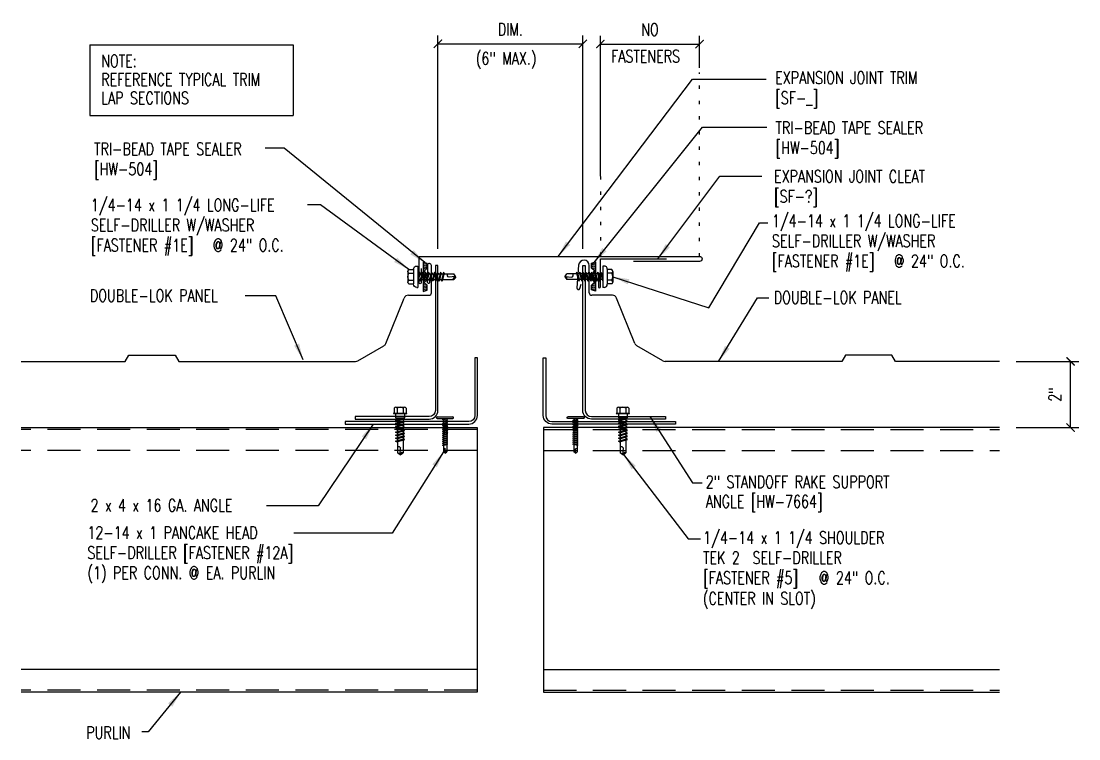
# Model space of a CAD drawing. Extents: x 7.9 to 39.9, y 13.5 to 35.1.
import ezdxf

# ---------------------------------------------------------------- set-up
doc = ezdxf.new("R2010")
doc.units = 0
doc.header["$LTSCALE"] = 4
doc.header["$MEASUREMENT"] = 0
doc.linetypes.add('ACAD_ISO07W100', pattern=[3, 0, -3])
doc.linetypes.add('HIDDEN', pattern=[0.375, 0.25, -0.125])
doc.layers.get('0').update_dxf_attribs({"linetype": 'CONTINUOUS'})
doc.layers.get('DEFPOINTS').update_dxf_attribs({"linetype": 'CONTINUOUS'})
for name, color, linetype in [('DIM', 7, 'CONTINUOUS'), ('FASTENER', 9, 'CONTINUOUS'), ('PANEL', 11, 'CONTINUOUS'), ('STLA', 12, 'CONTINUOUS'), ('TAPE', 8, 'CONTINUOUS'), ('TEXT', 2, 'CONTINUOUS'), ('TRIM', 6, 'CONTINUOUS')]:
    doc.layers.add(name, color=color, linetype=linetype)
doc.styles.add('TEXT1', font='ROMANS.shx', dxfattribs={"width": 0.75, "height": 0.375})
doc.dimstyles.new('DETAIL$0', dxfattribs={"dimscale": 4, "dimtxt": 0.09375, "dimasz": 0.0625, "dimexe": 0.0625, "dimexo": 0.125, "dimgap": 0.0625, "dimtad": 1, "dimdec": 4, "dimzin": 3, "dimdsep": 46, "dimlunit": 4, "dimtxsty": 'TEXT1', "dimblk": 'ARCHTICK', "dimcen": 0.0625, "dimclrd": 7, "dimclre": 7, "dimclrt": 2, "dimadec": 0, "dimazin": 0, "dimtfac": 0.59375, "dimtdec": 4, "dimtmove": 0, "dimatfit": 3, "dimfxl": 0, "dimtolj": 1, "dimtzin": 3, "dimarcsym": 0})
doc.dimstyles.new('DETAIL$7', dxfattribs={"dimscale": 4, "dimtxt": 0.09375, "dimasz": 0.125, "dimexe": 0.0625, "dimexo": 0.125, "dimgap": 0.0625, "dimtad": 1, "dimdec": 4, "dimzin": 3, "dimdsep": 46, "dimlunit": 4, "dimtxsty": 'TEXT1', "dimblk": 'ARCHTICK', "dimcen": 0.0625, "dimclrd": 7, "dimclre": 7, "dimclrt": 2, "dimadec": 0, "dimazin": 0, "dimtfac": 0.59375, "dimtdec": 4, "dimtmove": 0, "dimatfit": 3, "dimfxl": 0, "dimtolj": 1, "dimtzin": 3, "dimarcsym": 0})

# ---------------------------------------------------------------- blocks, each defined once
blk = doc.blocks.new('*X4')
at = {"color": 0}
for p, q in [((-0.434, 0.135), (-0.434, 0.135)), ((-0.434, 0.123), (-0.434, 0.123)), ((-0.422, 0.141), (-0.422, 0.141)), ((-0.422, 0.129), (-0.422, 0.129)), ((-0.422, 0.117), (-0.422, 0.117)), ((-0.422, 0.105), (-0.422, 0.105)), ((-0.422, 0.094), (-0.422, 0.094)), ((-0.422, 0.082), (-0.422, 0.082)), ((-0.41, 0.135), (-0.41, 0.135)), ((-0.41, 0.123), (-0.41, 0.123)), ((-0.41, 0.111), (-0.41, 0.111)), ((-0.41, 0.1), (-0.41, 0.1)), ((-0.41, 0.088), (-0.41, 0.088)), ((-0.41, 0.076), (-0.41, 0.076)), ((-0.41, 0.064), (-0.41, 0.064)), ((-0.41, 0.053), (-0.41, 0.053)), ((-0.41, 0.041), (-0.41, 0.041)), ((-0.398, 0.141), (-0.398, 0.141)), ((-0.398, 0.129), (-0.398, 0.129)), ((-0.398, 0.117), (-0.398, 0.117)), ((-0.398, 0.105), (-0.398, 0.105)), ((-0.398, 0.094), (-0.398, 0.094)), ((-0.398, 0.082), (-0.398, 0.082)), ((-0.398, 0.07), (-0.398, 0.07)), ((-0.398, 0.059), (-0.398, 0.059)), ((-0.398, 0.047), (-0.398, 0.047)), ((-0.398, 0.035), (-0.398, 0.035)), ((-0.398, 0.023), (-0.398, 0.023)), ((-0.387, 0.135), (-0.387, 0.135)), ((-0.387, 0.123), (-0.387, 0.123)), ((-0.387, 0.111), (-0.387, 0.111)), ((-0.387, 0.1), (-0.387, 0.1)), ((-0.387, 0.088), (-0.387, 0.088)), ((-0.387, 0.076), (-0.387, 0.076)), ((-0.387, 0.064), (-0.387, 0.064)), ((-0.387, 0.053), (-0.387, 0.053)), ((-0.387, 0.041), (-0.387, 0.041)), ((-0.387, 0.029), (-0.387, 0.029)), ((-0.375, 0.141), (-0.375, 0.141)), ((-0.375, 0.129), (-0.375, 0.129)), ((-0.375, 0.117), (-0.375, 0.117)), ((-0.375, 0.105), (-0.375, 0.105)), ((-0.375, 0.094), (-0.375, 0.094)), ((-0.375, 0.082), (-0.375, 0.082)), ((-0.375, 0.07), (-0.375, 0.07)), ((-0.375, 0.059), (-0.375, 0.059)), ((-0.375, 0.047), (-0.375, 0.047)), ((-0.375, 0.035), (-0.375, 0.035)), ((-0.375, 0.023), (-0.375, 0.023)), ((-0.363, 0.135), (-0.363, 0.135)), ((-0.363, 0.123), (-0.363, 0.123)), ((-0.363, 0.111), (-0.363, 0.111)), ((-0.363, 0.1), (-0.363, 0.1)), ((-0.363, 0.088), (-0.363, 0.088)), ((-0.363, 0.076), (-0.363, 0.076)), ((-0.363, 0.064), (-0.363, 0.064)), ((-0.363, 0.053), (-0.363, 0.053)), ((-0.363, 0.041), (-0.363, 0.041)), ((-0.363, 0.029), (-0.363, 0.029)), ((-0.352, 0.141), (-0.352, 0.141)), ((-0.352, 0.129), (-0.352, 0.129)), ((-0.352, 0.117), (-0.352, 0.117)), ((-0.352, 0.105), (-0.352, 0.105)), ((-0.352, 0.094), (-0.352, 0.094)), ((-0.352, 0.082), (-0.352, 0.082)), ((-0.352, 0.07), (-0.352, 0.07)), ((-0.352, 0.059), (-0.352, 0.059)), ((-0.352, 0.047), (-0.352, 0.047)), ((-0.352, 0.035), (-0.352, 0.035)), ((-0.352, 0.023), (-0.352, 0.023)), ((-0.34, 0.135), (-0.34, 0.135)), ((-0.34, 0.123), (-0.34, 0.123)), ((-0.34, 0.111), (-0.34, 0.111)), ((-0.34, 0.1), (-0.34, 0.1)), ((-0.34, 0.088), (-0.34, 0.088)), ((-0.34, 0.076), (-0.34, 0.076)), ((-0.34, 0.064), (-0.34, 0.064)), ((-0.34, 0.053), (-0.34, 0.053)), ((-0.34, 0.041), (-0.34, 0.041)), ((-0.34, 0.029), (-0.34, 0.029)), ((-0.328, 0.141), (-0.328, 0.141)), ((-0.328, 0.129), (-0.328, 0.129)), ((-0.328, 0.117), (-0.328, 0.117)), ((-0.328, 0.105), (-0.328, 0.105)), ((-0.328, 0.094), (-0.328, 0.094)), ((-0.328, 0.082), (-0.328, 0.082)), ((-0.328, 0.07), (-0.328, 0.07)), ((-0.328, 0.059), (-0.328, 0.059)), ((-0.328, 0.047), (-0.328, 0.047)), ((-0.328, 0.035), (-0.328, 0.035)), ((-0.328, 0.023), (-0.328, 0.023)), ((-0.316, 0.135), (-0.316, 0.135)), ((-0.316, 0.123), (-0.316, 0.123)), ((-0.316, 0.111), (-0.316, 0.111)), ((-0.316, 0.1), (-0.316, 0.1)), ((-0.316, 0.088), (-0.316, 0.088)), ((-0.316, 0.076), (-0.316, 0.076)), ((-0.316, 0.064), (-0.316, 0.064)), ((-0.316, 0.053), (-0.316, 0.053)), ((-0.316, 0.041), (-0.316, 0.041)), ((-0.316, 0.029), (-0.316, 0.029)), ((-0.305, 0.141), (-0.305, 0.141)), ((-0.305, 0.129), (-0.305, 0.129)), ((-0.305, 0.117), (-0.305, 0.117)), ((-0.305, 0.105), (-0.305, 0.105)), ((-0.305, 0.094), (-0.305, 0.094)), ((-0.305, 0.082), (-0.305, 0.082)), ((-0.305, 0.07), (-0.305, 0.07)), ((-0.305, 0.059), (-0.305, 0.059)), ((-0.305, 0.047), (-0.305, 0.047)), ((-0.305, 0.035), (-0.305, 0.035)), ((-0.305, 0.023), (-0.305, 0.023)), ((-0.293, 0.135), (-0.293, 0.135)), ((-0.293, 0.123), (-0.293, 0.123)), ((-0.293, 0.111), (-0.293, 0.111)), ((-0.293, 0.1), (-0.293, 0.1)), ((-0.293, 0.088), (-0.293, 0.088)), ((-0.293, 0.076), (-0.293, 0.076)), ((-0.293, 0.064), (-0.293, 0.064)), ((-0.293, 0.053), (-0.293, 0.053)), ((-0.293, 0.041), (-0.293, 0.041)), ((-0.293, 0.029), (-0.293, 0.029)), ((-0.281, 0.141), (-0.281, 0.141)), ((-0.281, 0.129), (-0.281, 0.129)), ((-0.281, 0.117), (-0.281, 0.117)), ((-0.281, 0.105), (-0.281, 0.105)), ((-0.281, 0.094), (-0.281, 0.094)), ((-0.281, 0.082), (-0.281, 0.082)), ((-0.281, 0.07), (-0.281, 0.07)), ((-0.281, 0.059), (-0.281, 0.059)), ((-0.281, 0.047), (-0.281, 0.047)), ((-0.281, 0.035), (-0.281, 0.035)), ((-0.281, 0.023), (-0.281, 0.023)), ((-0.27, 0.135), (-0.27, 0.135)), ((-0.27, 0.123), (-0.27, 0.123)), ((-0.27, 0.111), (-0.27, 0.111)), ((-0.27, 0.1), (-0.27, 0.1)), ((-0.27, 0.088), (-0.27, 0.088)), ((-0.27, 0.076), (-0.27, 0.076)), ((-0.27, 0.064), (-0.27, 0.064)), ((-0.27, 0.053), (-0.27, 0.053)), ((-0.27, 0.041), (-0.27, 0.041)), ((-0.27, 0.029), (-0.27, 0.029)), ((-0.258, 0.141), (-0.258, 0.141)), ((-0.258, 0.129), (-0.258, 0.129)), ((-0.258, 0.117), (-0.258, 0.117)), ((-0.258, 0.105), (-0.258, 0.105)), ((-0.258, 0.094), (-0.258, 0.094)), ((-0.258, 0.082), (-0.258, 0.082)), ((-0.258, 0.07), (-0.258, 0.07)), ((-0.258, 0.059), (-0.258, 0.059)), ((-0.258, 0.047), (-0.258, 0.047)), ((-0.258, 0.035), (-0.258, 0.035)), ((-0.258, 0.023), (-0.258, 0.023)), ((-0.246, 0.135), (-0.246, 0.135)), ((-0.246, 0.123), (-0.246, 0.123)), ((-0.246, 0.111), (-0.246, 0.111)), ((-0.246, 0.1), (-0.246, 0.1)), ((-0.246, 0.088), (-0.246, 0.088)), ((-0.246, 0.076), (-0.246, 0.076)), ((-0.246, 0.064), (-0.246, 0.064)), ((-0.246, 0.053), (-0.246, 0.053)), ((-0.246, 0.041), (-0.246, 0.041)), ((-0.234, 0.141), (-0.234, 0.141)), ((-0.234, 0.129), (-0.234, 0.129)), ((-0.234, 0.117), (-0.234, 0.117)), ((-0.234, 0.105), (-0.234, 0.105)), ((-0.234, 0.094), (-0.234, 0.094)), ((-0.234, 0.082), (-0.234, 0.082)), ((-0.234, 0.07), (-0.234, 0.07)), ((-0.234, 0.059), (-0.234, 0.059)), ((-0.234, 0.047), (-0.234, 0.047)), ((-0.223, 0.135), (-0.223, 0.135)), ((-0.223, 0.123), (-0.223, 0.123)), ((-0.223, 0.111), (-0.223, 0.111)), ((-0.223, 0.1), (-0.223, 0.1)), ((-0.223, 0.088), (-0.223, 0.088)), ((-0.223, 0.076), (-0.223, 0.076)), ((-0.223, 0.064), (-0.223, 0.064)), ((-0.211, 0.141), (-0.211, 0.141)), ((-0.211, 0.129), (-0.211, 0.129)), ((-0.211, 0.117), (-0.211, 0.117)), ((-0.211, 0.105), (-0.211, 0.105)), ((-0.211, 0.094), (-0.211, 0.094)), ((-0.211, 0.082), (-0.211, 0.082)), ((-0.211, 0.07), (-0.211, 0.07)), ((-0.199, 0.135), (-0.199, 0.135)), ((-0.199, 0.123), (-0.199, 0.123)), ((-0.199, 0.111), (-0.199, 0.111)), ((-0.199, 0.1), (-0.199, 0.1)), ((-0.199, 0.088), (-0.199, 0.088)), ((-0.188, 0.141), (-0.188, 0.141)), ((-0.188, 0.129), (-0.188, 0.129)), ((-0.188, 0.117), (-0.188, 0.117)), ((-0.188, 0.105), (-0.188, 0.105)), ((-0.188, 0.094), (-0.188, 0.094)), ((-0.176, 0.135), (-0.176, 0.135)), ((-0.176, 0.123), (-0.176, 0.123)), ((-0.176, 0.111), (-0.176, 0.111)), ((-0.164, 0.141), (-0.164, 0.141)), ((-0.164, 0.129), (-0.164, 0.129)), ((-0.164, 0.117), (-0.164, 0.117)), ((-0.164, 0.105), (-0.164, 0.105)), ((-0.152, 0.135), (-0.152, 0.135)), ((-0.152, 0.123), (-0.152, 0.123)), ((-0.152, 0.111), (-0.152, 0.111)), ((-0.152, 0.1), (-0.152, 0.1)), ((-0.141, 0.141), (-0.141, 0.141)), ((-0.141, 0.129), (-0.141, 0.129)), ((-0.141, 0.117), (-0.141, 0.117)), ((-0.141, 0.105), (-0.141, 0.105)), ((-0.141, 0.094), (-0.141, 0.094)), ((-0.141, 0.082), (-0.141, 0.082)), ((-0.129, 0.135), (-0.129, 0.135)), ((-0.129, 0.123), (-0.129, 0.123)), ((-0.129, 0.111), (-0.129, 0.111)), ((-0.129, 0.1), (-0.129, 0.1)), ((-0.129, 0.088), (-0.129, 0.088)), ((-0.129, 0.076), (-0.129, 0.076)), ((-0.117, 0.141), (-0.117, 0.141)), ((-0.117, 0.129), (-0.117, 0.129)), ((-0.117, 0.117), (-0.117, 0.117)), ((-0.117, 0.105), (-0.117, 0.105)), ((-0.117, 0.094), (-0.117, 0.094)), ((-0.117, 0.082), (-0.117, 0.082)), ((-0.117, 0.07), (-0.117, 0.07)), ((-0.117, 0.059), (-0.117, 0.059)), ((-0.105, 0.135), (-0.105, 0.135)), ((-0.105, 0.123), (-0.105, 0.123)), ((-0.105, 0.111), (-0.105, 0.111)), ((-0.105, 0.1), (-0.105, 0.1)), ((-0.105, 0.088), (-0.105, 0.088)), ((-0.105, 0.076), (-0.105, 0.076)), ((-0.105, 0.064), (-0.105, 0.064)), ((-0.105, 0.053), (-0.105, 0.053)), ((-0.094, 0.141), (-0.094, 0.141)), ((-0.094, 0.129), (-0.094, 0.129)), ((-0.094, 0.117), (-0.094, 0.117)), ((-0.094, 0.105), (-0.094, 0.105)), ((-0.094, 0.094), (-0.094, 0.094)), ((-0.094, 0.082), (-0.094, 0.082)), ((-0.094, 0.07), (-0.094, 0.07)), ((-0.094, 0.059), (-0.094, 0.059)), ((-0.094, 0.047), (-0.094, 0.047)), ((-0.094, 0.035), (-0.094, 0.035)), ((-0.082, 0.135), (-0.082, 0.135)), ((-0.082, 0.123), (-0.082, 0.123)), ((-0.082, 0.111), (-0.082, 0.111)), ((-0.082, 0.1), (-0.082, 0.1)), ((-0.082, 0.088), (-0.082, 0.088)), ((-0.082, 0.076), (-0.082, 0.076)), ((-0.082, 0.064), (-0.082, 0.064)), ((-0.082, 0.053), (-0.082, 0.053)), ((-0.082, 0.041), (-0.082, 0.041)), ((-0.082, 0.029), (-0.082, 0.029)), ((-0.07, 0.141), (-0.07, 0.141)), ((-0.07, 0.129), (-0.07, 0.129)), ((-0.07, 0.117), (-0.07, 0.117)), ((-0.07, 0.105), (-0.07, 0.105)), ((-0.07, 0.094), (-0.07, 0.094)), ((-0.07, 0.082), (-0.07, 0.082)), ((-0.07, 0.07), (-0.07, 0.07)), ((-0.07, 0.059), (-0.07, 0.059)), ((-0.07, 0.047), (-0.07, 0.047)), ((-0.07, 0.035), (-0.07, 0.035)), ((-0.07, 0.023), (-0.07, 0.023)), ((-0.059, 0.135), (-0.059, 0.135)), ((-0.059, 0.123), (-0.059, 0.123)), ((-0.059, 0.111), (-0.059, 0.111)), ((-0.059, 0.1), (-0.059, 0.1)), ((-0.059, 0.088), (-0.059, 0.088)), ((-0.059, 0.076), (-0.059, 0.076)), ((-0.059, 0.064), (-0.059, 0.064)), ((-0.059, 0.053), (-0.059, 0.053)), ((-0.059, 0.041), (-0.059, 0.041)), ((-0.059, 0.029), (-0.059, 0.029)), ((-0.047, 0.141), (-0.047, 0.141)), ((-0.047, 0.129), (-0.047, 0.129)), ((-0.047, 0.117), (-0.047, 0.117)), ((-0.047, 0.105), (-0.047, 0.105)), ((-0.047, 0.094), (-0.047, 0.094)), ((-0.047, 0.082), (-0.047, 0.082)), ((-0.047, 0.07), (-0.047, 0.07)), ((-0.047, 0.059), (-0.047, 0.059)), ((-0.047, 0.047), (-0.047, 0.047)), ((-0.047, 0.035), (-0.047, 0.035)), ((-0.047, 0.023), (-0.047, 0.023)), ((-0.035, 0.135), (-0.035, 0.135)), ((-0.035, 0.123), (-0.035, 0.123)), ((-0.035, 0.111), (-0.035, 0.111)), ((-0.035, 0.1), (-0.035, 0.1)), ((-0.035, 0.088), (-0.035, 0.088)), ((-0.035, 0.076), (-0.035, 0.076)), ((-0.035, 0.064), (-0.035, 0.064)), ((-0.035, 0.053), (-0.035, 0.053)), ((-0.035, 0.041), (-0.035, 0.041)), ((-0.035, 0.029), (-0.035, 0.029)), ((-0.023, 0.141), (-0.023, 0.141)), ((-0.023, 0.129), (-0.023, 0.129)), ((-0.023, 0.117), (-0.023, 0.117)), ((-0.023, 0.105), (-0.023, 0.105)), ((-0.023, 0.094), (-0.023, 0.094)), ((-0.023, 0.082), (-0.023, 0.082)), ((-0.023, 0.07), (-0.023, 0.07)), ((-0.023, 0.059), (-0.023, 0.059)), ((-0.023, 0.047), (-0.023, 0.047)), ((-0.023, 0.035), (-0.023, 0.035)), ((-0.023, 0.023), (-0.023, 0.023)), ((-0.012, 0.135), (-0.012, 0.135)), ((-0.012, 0.123), (-0.012, 0.123)), ((-0.012, 0.111), (-0.012, 0.111)), ((-0.012, 0.1), (-0.012, 0.1)), ((-0.012, 0.088), (-0.012, 0.088)), ((-0.012, 0.076), (-0.012, 0.076)), ((-0.012, 0.064), (-0.012, 0.064)), ((-0.012, 0.053), (-0.012, 0.053)), ((-0.012, 0.041), (-0.012, 0.041)), ((-0.012, 0.029), (-0.012, 0.029)), ((0, 0.141), (0, 0.141)), ((0, 0.129), (0, 0.129)), ((0, 0.117), (0, 0.117)), ((0, 0.105), (0, 0.105)), ((0, 0.094), (0, 0.094)), ((0, 0.082), (0, 0.082)), ((0, 0.07), (0, 0.07)), ((0, 0.059), (0, 0.059)), ((0, 0.047), (0, 0.047)), ((0, 0.035), (0, 0.035)), ((0, 0.023), (0, 0.023)), ((0.012, 0.135), (0.012, 0.135)), ((0.012, 0.123), (0.012, 0.123)), ((0.012, 0.111), (0.012, 0.111)), ((0.012, 0.1), (0.012, 0.1)), ((0.012, 0.088), (0.012, 0.088)), ((0.012, 0.076), (0.012, 0.076)), ((0.012, 0.064), (0.012, 0.064)), ((0.012, 0.053), (0.012, 0.053)), ((0.012, 0.041), (0.012, 0.041)), ((0.012, 0.029), (0.012, 0.029)), ((0.023, 0.141), (0.023, 0.141)), ((0.023, 0.129), (0.023, 0.129)), ((0.023, 0.117), (0.023, 0.117)), ((0.023, 0.105), (0.023, 0.105)), ((0.023, 0.094), (0.023, 0.094)), ((0.023, 0.082), (0.023, 0.082)), ((0.023, 0.07), (0.023, 0.07)), ((0.023, 0.059), (0.023, 0.059)), ((0.023, 0.047), (0.023, 0.047)), ((0.023, 0.035), (0.023, 0.035)), ((0.023, 0.023), (0.023, 0.023)), ((0.035, 0.135), (0.035, 0.135)), ((0.035, 0.123), (0.035, 0.123)), ((0.035, 0.111), (0.035, 0.111)), ((0.035, 0.1), (0.035, 0.1)), ((0.035, 0.088), (0.035, 0.088)), ((0.035, 0.076), (0.035, 0.076)), ((0.035, 0.064), (0.035, 0.064)), ((0.035, 0.053), (0.035, 0.053)), ((0.035, 0.041), (0.035, 0.041)), ((0.035, 0.029), (0.035, 0.029)), ((0.047, 0.141), (0.047, 0.141)), ((0.047, 0.129), (0.047, 0.129)), ((0.047, 0.117), (0.047, 0.117)), ((0.047, 0.105), (0.047, 0.105)), ((0.047, 0.094), (0.047, 0.094)), ((0.047, 0.082), (0.047, 0.082)), ((0.047, 0.07), (0.047, 0.07)), ((0.047, 0.059), (0.047, 0.059)), ((0.047, 0.047), (0.047, 0.047)), ((0.047, 0.035), (0.047, 0.035)), ((0.047, 0.023), (0.047, 0.023)), ((0.059, 0.135), (0.059, 0.135)), ((0.059, 0.123), (0.059, 0.123)), ((0.059, 0.111), (0.059, 0.111)), ((0.059, 0.1), (0.059, 0.1)), ((0.059, 0.088), (0.059, 0.088)), ((0.059, 0.076), (0.059, 0.076)), ((0.059, 0.064), (0.059, 0.064)), ((0.059, 0.053), (0.059, 0.053)), ((0.059, 0.041), (0.059, 0.041)), ((0.059, 0.029), (0.059, 0.029)), ((0.07, 0.141), (0.07, 0.141)), ((0.07, 0.129), (0.07, 0.129)), ((0.07, 0.117), (0.07, 0.117)), ((0.07, 0.105), (0.07, 0.105)), ((0.07, 0.094), (0.07, 0.094)), ((0.07, 0.082), (0.07, 0.082)), ((0.07, 0.07), (0.07, 0.07)), ((0.07, 0.059), (0.07, 0.059)), ((0.07, 0.047), (0.07, 0.047)), ((0.07, 0.035), (0.07, 0.035)), ((0.07, 0.023), (0.07, 0.023)), ((0.082, 0.135), (0.082, 0.135)), ((0.082, 0.123), (0.082, 0.123)), ((0.082, 0.111), (0.082, 0.111)), ((0.082, 0.1), (0.082, 0.1)), ((0.082, 0.088), (0.082, 0.088)), ((0.082, 0.076), (0.082, 0.076)), ((0.082, 0.064), (0.082, 0.064)), ((0.082, 0.053), (0.082, 0.053)), ((0.082, 0.041), (0.082, 0.041)), ((0.082, 0.029), (0.082, 0.029)), ((0.094, 0.141), (0.094, 0.141)), ((0.094, 0.129), (0.094, 0.129)), ((0.094, 0.117), (0.094, 0.117)), ((0.094, 0.105), (0.094, 0.105)), ((0.094, 0.094), (0.094, 0.094)), ((0.094, 0.082), (0.094, 0.082)), ((0.094, 0.07), (0.094, 0.07)), ((0.094, 0.059), (0.094, 0.059)), ((0.094, 0.047), (0.094, 0.047)), ((0.094, 0.035), (0.094, 0.035)), ((0.105, 0.135), (0.105, 0.135)), ((0.105, 0.123), (0.105, 0.123)), ((0.105, 0.111), (0.105, 0.111)), ((0.105, 0.1), (0.105, 0.1)), ((0.105, 0.088), (0.105, 0.088)), ((0.105, 0.076), (0.105, 0.076)), ((0.105, 0.064), (0.105, 0.064)), ((0.105, 0.053), (0.105, 0.053)), ((0.117, 0.141), (0.117, 0.141)), ((0.117, 0.129), (0.117, 0.129)), ((0.117, 0.117), (0.117, 0.117)), ((0.117, 0.105), (0.117, 0.105)), ((0.117, 0.094), (0.117, 0.094)), ((0.117, 0.082), (0.117, 0.082)), ((0.117, 0.07), (0.117, 0.07)), ((0.117, 0.059), (0.117, 0.059)), ((0.129, 0.135), (0.129, 0.135)), ((0.129, 0.123), (0.129, 0.123)), ((0.129, 0.111), (0.129, 0.111)), ((0.129, 0.1), (0.129, 0.1)), ((0.129, 0.088), (0.129, 0.088)), ((0.129, 0.076), (0.129, 0.076)), ((0.141, 0.141), (0.141, 0.141)), ((0.141, 0.129), (0.141, 0.129)), ((0.141, 0.117), (0.141, 0.117)), ((0.141, 0.105), (0.141, 0.105)), ((0.141, 0.094), (0.141, 0.094)), ((0.141, 0.082), (0.141, 0.082)), ((0.152, 0.135), (0.152, 0.135)), ((0.152, 0.123), (0.152, 0.123)), ((0.152, 0.111), (0.152, 0.111)), ((0.152, 0.1), (0.152, 0.1)), ((0.164, 0.141), (0.164, 0.141)), ((0.164, 0.129), (0.164, 0.129)), ((0.164, 0.117), (0.164, 0.117)), ((0.164, 0.105), (0.164, 0.105)), ((0.176, 0.135), (0.176, 0.135)), ((0.176, 0.123), (0.176, 0.123)), ((0.176, 0.111), (0.176, 0.111)), ((0.188, 0.141), (0.188, 0.141)), ((0.188, 0.129), (0.188, 0.129)), ((0.188, 0.117), (0.188, 0.117)), ((0.188, 0.105), (0.188, 0.105)), ((0.188, 0.094), (0.188, 0.094)), ((0.199, 0.135), (0.199, 0.135)), ((0.199, 0.123), (0.199, 0.123)), ((0.199, 0.111), (0.199, 0.111)), ((0.199, 0.1), (0.199, 0.1)), ((0.199, 0.088), (0.199, 0.088)), ((0.211, 0.141), (0.211, 0.141)), ((0.211, 0.129), (0.211, 0.129)), ((0.211, 0.117), (0.211, 0.117)), ((0.211, 0.105), (0.211, 0.105)), ((0.211, 0.094), (0.211, 0.094)), ((0.211, 0.082), (0.211, 0.082)), ((0.211, 0.07), (0.211, 0.07)), ((0.223, 0.135), (0.223, 0.135)), ((0.223, 0.123), (0.223, 0.123)), ((0.223, 0.111), (0.223, 0.111)), ((0.223, 0.1), (0.223, 0.1)), ((0.223, 0.088), (0.223, 0.088)), ((0.223, 0.076), (0.223, 0.076)), ((0.223, 0.064), (0.223, 0.064)), ((0.234, 0.141), (0.234, 0.141)), ((0.234, 0.129), (0.234, 0.129)), ((0.234, 0.117), (0.234, 0.117)), ((0.234, 0.105), (0.234, 0.105)), ((0.234, 0.094), (0.234, 0.094)), ((0.234, 0.082), (0.234, 0.082)), ((0.234, 0.07), (0.234, 0.07)), ((0.234, 0.059), (0.234, 0.059)), ((0.234, 0.047), (0.234, 0.047)), ((0.246, 0.135), (0.246, 0.135)), ((0.246, 0.123), (0.246, 0.123)), ((0.246, 0.111), (0.246, 0.111)), ((0.246, 0.1), (0.246, 0.1)), ((0.246, 0.088), (0.246, 0.088)), ((0.246, 0.076), (0.246, 0.076)), ((0.246, 0.064), (0.246, 0.064)), ((0.246, 0.053), (0.246, 0.053)), ((0.246, 0.041), (0.246, 0.041)), ((0.258, 0.141), (0.258, 0.141)), ((0.258, 0.129), (0.258, 0.129)), ((0.258, 0.117), (0.258, 0.117)), ((0.258, 0.105), (0.258, 0.105)), ((0.258, 0.094), (0.258, 0.094)), ((0.258, 0.082), (0.258, 0.082)), ((0.258, 0.07), (0.258, 0.07)), ((0.258, 0.059), (0.258, 0.059)), ((0.258, 0.047), (0.258, 0.047)), ((0.258, 0.035), (0.258, 0.035)), ((0.258, 0.023), (0.258, 0.023)), ((0.27, 0.135), (0.27, 0.135)), ((0.27, 0.123), (0.27, 0.123)), ((0.27, 0.111), (0.27, 0.111)), ((0.27, 0.1), (0.27, 0.1)), ((0.27, 0.088), (0.27, 0.088)), ((0.27, 0.076), (0.27, 0.076)), ((0.27, 0.064), (0.27, 0.064)), ((0.27, 0.053), (0.27, 0.053)), ((0.27, 0.041), (0.27, 0.041)), ((0.27, 0.029), (0.27, 0.029)), ((0.281, 0.141), (0.281, 0.141)), ((0.281, 0.129), (0.281, 0.129)), ((0.281, 0.117), (0.281, 0.117)), ((0.281, 0.105), (0.281, 0.105)), ((0.281, 0.094), (0.281, 0.094)), ((0.281, 0.082), (0.281, 0.082)), ((0.281, 0.07), (0.281, 0.07)), ((0.281, 0.059), (0.281, 0.059)), ((0.281, 0.047), (0.281, 0.047)), ((0.281, 0.035), (0.281, 0.035)), ((0.281, 0.023), (0.281, 0.023)), ((0.293, 0.135), (0.293, 0.135)), ((0.293, 0.123), (0.293, 0.123)), ((0.293, 0.111), (0.293, 0.111)), ((0.293, 0.1), (0.293, 0.1)), ((0.293, 0.088), (0.293, 0.088)), ((0.293, 0.076), (0.293, 0.076)), ((0.293, 0.064), (0.293, 0.064)), ((0.293, 0.053), (0.293, 0.053)), ((0.293, 0.041), (0.293, 0.041)), ((0.293, 0.029), (0.293, 0.029)), ((0.305, 0.141), (0.305, 0.141)), ((0.305, 0.129), (0.305, 0.129)), ((0.305, 0.117), (0.305, 0.117)), ((0.305, 0.105), (0.305, 0.105)), ((0.305, 0.094), (0.305, 0.094)), ((0.305, 0.082), (0.305, 0.082)), ((0.305, 0.07), (0.305, 0.07)), ((0.305, 0.059), (0.305, 0.059)), ((0.305, 0.047), (0.305, 0.047)), ((0.305, 0.035), (0.305, 0.035)), ((0.305, 0.023), (0.305, 0.023)), ((0.316, 0.135), (0.316, 0.135)), ((0.316, 0.123), (0.316, 0.123)), ((0.316, 0.111), (0.316, 0.111)), ((0.316, 0.1), (0.316, 0.1)), ((0.316, 0.088), (0.316, 0.088)), ((0.316, 0.076), (0.316, 0.076)), ((0.316, 0.064), (0.316, 0.064)), ((0.316, 0.053), (0.316, 0.053)), ((0.316, 0.041), (0.316, 0.041)), ((0.316, 0.029), (0.316, 0.029)), ((0.328, 0.141), (0.328, 0.141)), ((0.328, 0.129), (0.328, 0.129)), ((0.328, 0.117), (0.328, 0.117)), ((0.328, 0.105), (0.328, 0.105)), ((0.328, 0.094), (0.328, 0.094)), ((0.328, 0.082), (0.328, 0.082)), ((0.328, 0.07), (0.328, 0.07)), ((0.328, 0.059), (0.328, 0.059)), ((0.328, 0.047), (0.328, 0.047)), ((0.328, 0.035), (0.328, 0.035)), ((0.328, 0.023), (0.328, 0.023)), ((0.34, 0.135), (0.34, 0.135)), ((0.34, 0.123), (0.34, 0.123)), ((0.34, 0.111), (0.34, 0.111)), ((0.34, 0.1), (0.34, 0.1)), ((0.34, 0.088), (0.34, 0.088)), ((0.34, 0.076), (0.34, 0.076)), ((0.34, 0.064), (0.34, 0.064)), ((0.34, 0.053), (0.34, 0.053)), ((0.34, 0.041), (0.34, 0.041)), ((0.34, 0.029), (0.34, 0.029)), ((0.352, 0.141), (0.352, 0.141)), ((0.352, 0.129), (0.352, 0.129)), ((0.352, 0.117), (0.352, 0.117)), ((0.352, 0.105), (0.352, 0.105)), ((0.352, 0.094), (0.352, 0.094)), ((0.352, 0.082), (0.352, 0.082)), ((0.352, 0.07), (0.352, 0.07)), ((0.352, 0.059), (0.352, 0.059)), ((0.352, 0.047), (0.352, 0.047)), ((0.352, 0.035), (0.352, 0.035)), ((0.352, 0.023), (0.352, 0.023)), ((0.363, 0.135), (0.363, 0.135)), ((0.363, 0.123), (0.363, 0.123)), ((0.363, 0.111), (0.363, 0.111)), ((0.363, 0.1), (0.363, 0.1)), ((0.363, 0.088), (0.363, 0.088)), ((0.363, 0.076), (0.363, 0.076)), ((0.363, 0.064), (0.363, 0.064)), ((0.363, 0.053), (0.363, 0.053)), ((0.363, 0.041), (0.363, 0.041)), ((0.363, 0.029), (0.363, 0.029)), ((0.375, 0.141), (0.375, 0.141)), ((0.375, 0.129), (0.375, 0.129)), ((0.375, 0.117), (0.375, 0.117)), ((0.375, 0.105), (0.375, 0.105)), ((0.375, 0.094), (0.375, 0.094)), ((0.375, 0.082), (0.375, 0.082)), ((0.375, 0.07), (0.375, 0.07)), ((0.375, 0.059), (0.375, 0.059)), ((0.375, 0.047), (0.375, 0.047)), ((0.375, 0.035), (0.375, 0.035)), ((0.375, 0.023), (0.375, 0.023)), ((0.387, 0.135), (0.387, 0.135)), ((0.387, 0.123), (0.387, 0.123)), ((0.387, 0.111), (0.387, 0.111)), ((0.387, 0.1), (0.387, 0.1)), ((0.387, 0.088), (0.387, 0.088)), ((0.387, 0.076), (0.387, 0.076)), ((0.387, 0.064), (0.387, 0.064)), ((0.387, 0.053), (0.387, 0.053)), ((0.387, 0.041), (0.387, 0.041)), ((0.387, 0.029), (0.387, 0.029)), ((0.398, 0.141), (0.398, 0.141)), ((0.398, 0.129), (0.398, 0.129)), ((0.398, 0.117), (0.398, 0.117)), ((0.398, 0.105), (0.398, 0.105)), ((0.398, 0.094), (0.398, 0.094)), ((0.398, 0.082), (0.398, 0.082)), ((0.398, 0.07), (0.398, 0.07)), ((0.398, 0.059), (0.398, 0.059)), ((0.398, 0.047), (0.398, 0.047)), ((0.398, 0.035), (0.398, 0.035)), ((0.398, 0.023), (0.398, 0.023)), ((0.41, 0.135), (0.41, 0.135)), ((0.41, 0.123), (0.41, 0.123)), ((0.41, 0.111), (0.41, 0.111)), ((0.41, 0.1), (0.41, 0.1)), ((0.41, 0.088), (0.41, 0.088)), ((0.41, 0.076), (0.41, 0.076)), ((0.41, 0.064), (0.41, 0.064)), ((0.41, 0.053), (0.41, 0.053)), ((0.41, 0.041), (0.41, 0.041)), ((0.422, 0.141), (0.422, 0.141)), ((0.422, 0.129), (0.422, 0.129)), ((0.422, 0.117), (0.422, 0.117)), ((0.422, 0.105), (0.422, 0.105)), ((0.422, 0.094), (0.422, 0.094)), ((0.422, 0.082), (0.422, 0.082)), ((0.434, 0.135), (0.434, 0.135)), ((0.434, 0.123), (0.434, 0.123))]:
    blk.add_line(p, q, dxfattribs=at)
blk = doc.blocks.new('MB_DBTAP')
at = {"layer": 'TAPE', "color": 9}
blk.add_lwpolyline([(-0.403, 0.018), (-0.442, 0.141), (0.442, 0.141), (0.403, 0.018), (0.26, 0.018), (0.17, 0.109), (0.079, 0.018), (0, 0.018), (-0.079, 0.018), (-0.17, 0.109), (-0.26, 0.018)], close=True, dxfattribs=at)
at = {"layer": 'TAPE', "color": 251}
blk.add_blockref('*X4', (0, 0), dxfattribs=at)
blk = doc.blocks.new('MB_DW3')
at = {"layer": 'FASTENER'}
for p, q in [((-0.161, 0.337), (0.161, 0.337)), ((-0.324, 0.071), (-0.324, 0.037)), ((-0.324, 0.037), (0.324, 0.037)), ((-0.224, 0.171), (0.215, 0.171)), ((-0.215, 0.305), (-0.215, 0.171)), ((-0.139, -0.016), (0.046, 0.037)), ((-0.107, 0.305), (-0.107, 0.171)), ((-0.104, -0.036), (0.139, 0.033)), ((-0.086, 0.037), (0.086, 0.037)), ((-0.086, 0.037), (-0.086, -0.001)), ((0.086, 0.037), (0.133, 0.037)), ((0.086, 0.018), (0.086, -0.042)), ((0.107, 0.305), (0.107, 0.171)), ((0.139, 0.033), (0.133, 0.037)), ((0.215, 0.305), (0.215, 0.171)), ((0.324, 0.071), (0.324, 0.037)), ((-0.104, -0.036), (-0.139, -0.016)), ((-0.139, -0.107), (0.104, -0.038)), ((-0.104, -0.127), (-0.139, -0.107)), ((-0.139, -0.198), (0.104, -0.128)), ((-0.104, -0.218), (-0.139, -0.198)), ((-0.139, -0.289), (0.104, -0.219)), ((-0.104, -0.309), (-0.139, -0.289)), ((-0.139, -0.38), (0.104, -0.31)), ((-0.104, -0.127), (0.139, -0.058)), ((-0.104, -0.218), (0.139, -0.149)), ((-0.104, -0.309), (0.139, -0.239)), ((-0.086, -0.031), (-0.086, -0.092)), ((-0.086, -0.122), (-0.086, -0.183)), ((-0.086, -0.213), (-0.086, -0.274)), ((-0.086, -0.304), (-0.086, -0.364)), ((0.086, -0.073), (0.086, -0.133)), ((0.086, -0.164), (0.086, -0.224)), ((0.086, -0.255), (0.086, -0.315)), ((0.139, -0.058), (0.104, -0.038)), ((0.139, -0.149), (0.104, -0.128)), ((0.139, -0.239), (0.104, -0.219)), ((0.139, -0.33), (0.104, -0.31)), ((-0.104, -0.4), (-0.139, -0.38)), ((-0.139, -0.47), (0.104, -0.401)), ((-0.104, -0.491), (-0.139, -0.47)), ((-0.139, -0.561), (0.104, -0.492)), ((-0.104, -0.581), (-0.139, -0.561)), ((-0.139, -0.652), (0.104, -0.583)), ((-0.104, -0.4), (0.139, -0.33)), ((-0.104, -0.491), (0.139, -0.421)), ((-0.104, -0.581), (0.139, -0.512)), ((-0.104, -0.672), (0.139, -0.603)), ((-0.086, -0.395), (-0.086, -0.455)), ((-0.086, -0.486), (-0.086, -0.546)), ((-0.086, -0.577), (-0.086, -0.637)), ((0.086, -0.345), (0.086, -0.406)), ((0.086, -0.436), (0.086, -0.497)), ((0.086, -0.527), (0.086, -0.588)), ((0.086, -0.618), (0.086, -0.679)), ((0.139, -0.421), (0.104, -0.401)), ((0.139, -0.512), (0.104, -0.492)), ((0.139, -0.603), (0.104, -0.583)), ((-0.104, -0.672), (-0.139, -0.652)), ((-0.139, -0.743), (0.104, -0.674)), ((-0.104, -0.763), (-0.139, -0.743)), ((-0.104, -0.763), (0.139, -0.694)), ((-0.086, -0.667), (-0.086, -0.728)), ((-0.086, -0.758), (-0.086, -1.05)), ((-0.002, -1.095), (0.014, -0.909)), ((0.086, -0.709), (0.086, -1.05)), ((0.139, -0.694), (0.104, -0.674)), ((0, -1.111), (-0.086, -1.05)), ((0, -1.111), (0.086, -1.05))]:
    blk.add_line(p, q, dxfattribs=at)
for centre, radius, start, end in [((-0.161, 0.274), 0.0628, 29.8754, 150.1246), ((0, 0.141), 0.196, 56.9974, 123.0026), ((0.161, 0.274), 0.0628, 29.8754, 150.1246), ((-0.224, 0.071), 0.1, 90, 180), ((0.224, 0.071), 0.1, 0, 90), ((-0.046, -0.921), 0.0615, 11.1445, 130.906), ((0.054, -1.097), 0.0563, 55.4585, 194.8454)]:
    blk.add_arc(centre, radius, start, end, dxfattribs=at)
blk = doc.blocks.new('MB_DO5')
for p, q in [((-0.193, 0.018), (0.193, 0.018)), ((-0.193, 0), (0.193, 0)), ((-0.181, 0.167), (-0.181, 0.018)), ((-0.181, 0.018), (0.181, 0.018)), ((-0.135, 0.193), (0.135, 0.193)), ((-0.089, 0.167), (-0.089, 0.018)), ((0.089, 0.167), (0.089, 0.018)), ((0.181, 0.167), (0.181, 0.018)), ((-0.139, 0), (-0.139, -0.123)), ((-0.139, -0.123), (0.139, -0.123)), ((-0.139, -0.194), (0.104, -0.124)), ((-0.104, -0.214), (-0.139, -0.194)), ((-0.139, -0.285), (0.104, -0.215)), ((-0.104, -0.305), (-0.139, -0.285)), ((-0.139, -0.376), (0.104, -0.306)), ((-0.104, -0.214), (0.139, -0.145)), ((-0.104, -0.305), (0.139, -0.235)), ((-0.086, -0.123), (-0.086, -0.179)), ((-0.086, -0.209), (-0.086, -0.27)), ((-0.086, -0.3), (-0.086, -0.36)), ((0.086, -0.16), (0.086, -0.22)), ((0.086, -0.251), (0.086, -0.311)), ((0.139, -0.145), (0.104, -0.124)), ((0.139, -0.235), (0.104, -0.215)), ((0.139, -0.326), (0.104, -0.306)), ((0.139, -0.123), (0.139, 0)), ((-0.104, -0.396), (-0.139, -0.376)), ((-0.139, -0.466), (0.104, -0.397)), ((-0.104, -0.487), (-0.139, -0.466)), ((-0.139, -0.557), (0.104, -0.488)), ((-0.104, -0.577), (-0.139, -0.557)), ((-0.139, -0.648), (0.104, -0.579)), ((-0.104, -0.396), (0.139, -0.326)), ((-0.104, -0.487), (0.139, -0.417)), ((-0.104, -0.577), (0.139, -0.508)), ((-0.104, -0.668), (0.139, -0.599)), ((-0.086, -0.391), (-0.086, -0.451)), ((-0.086, -0.482), (-0.086, -0.542)), ((-0.086, -0.572), (-0.086, -0.633)), ((0.086, -0.341), (0.086, -0.402)), ((0.086, -0.432), (0.086, -0.493)), ((0.086, -0.523), (0.086, -0.584)), ((0.086, -0.614), (0.086, -0.675)), ((0.139, -0.417), (0.104, -0.397)), ((0.139, -0.508), (0.104, -0.488)), ((0.139, -0.599), (0.104, -0.579)), ((-0.104, -0.668), (-0.139, -0.648)), ((-0.139, -0.739), (0.104, -0.67)), ((-0.104, -0.759), (-0.139, -0.739)), ((-0.139, -0.83), (0.104, -0.761)), ((-0.104, -0.85), (-0.139, -0.83)), ((-0.104, -0.759), (0.139, -0.69)), ((-0.104, -0.85), (0.139, -0.781)), ((-0.086, -0.663), (-0.086, -0.724)), ((-0.086, -0.754), (-0.086, -0.815)), ((-0.086, -0.845), (-0.086, -1.189)), ((0.086, -0.705), (0.086, -0.766)), ((0.086, -0.796), (0.086, -1.189)), ((0.139, -0.69), (0.104, -0.67)), ((0.139, -0.781), (0.104, -0.761)), ((0, -1.25), (-0.086, -1.189)), ((-0.002, -1.234), (0.014, -1.048)), ((0, -1.25), (0.086, -1.189))]:
    blk.add_line(p, q)
for centre, radius, start, end in [((-0.193, 0.009), 0.00894, 90, 270), ((-0.135, 0.141), 0.0527, 29.8754, 150.1246), ((0, 0.029), 0.164, 56.9974, 123.0026), ((0.135, 0.141), 0.0527, 29.8754, 150.1246), ((0.193, 0.009), 0.00894, 270, 90), ((-0.046, -1.06), 0.0615, 11.1445, 130.906), ((0.054, -1.236), 0.0563, 55.4585, 194.8454)]:
    blk.add_arc(centre, radius, start, end)
blk = doc.blocks.new('_ArchTick')
at = {"color": 0, "linetype": 'ByBlock', "const_width": 0.15}
blk.add_lwpolyline([(-0.5, -0.5), (0.5, 0.5)], dxfattribs=at)
blk = doc.blocks.new('*D6')
at = {"layer": 'DEFPOINTS', "color": 0}
for p in [(24.853, 34.465), (20.471, 27.764), (24.853, 27.764)]:
    blk.add_point(p, dxfattribs=at)
at = {"layer": 'DIM', "color": 7, "lineweight": -2}
for p, q in [((20.471, 28.264), (20.471, 34.715)), ((24.853, 28.264), (24.853, 34.715)), ((20.471, 34.465), (24.853, 34.465))]:
    blk.add_line(p, q, dxfattribs=at)
at = {"layer": 'DIM', "color": 7, "lineweight": -2, "xscale": 0.25, "yscale": 0.25, "zscale": 0.25, "rotation": 180}
blk.add_blockref('_ArchTick', (20.471, 34.465), dxfattribs=at)
at = {"layer": 'DIM', "color": 7, "lineweight": -2, "xscale": 0.25, "yscale": 0.25, "zscale": 0.25}
blk.add_blockref('_ArchTick', (24.853, 34.465), dxfattribs=at)
at = {"layer": 'DIM', "color": 2, "insert": (22.662, 34.902), "char_height": 0.375, "attachment_point": 5, "style": 'TEXT1'}
blk.add_mtext('\\A1;DIM.', dxfattribs=at)
blk = doc.blocks.new('FD-F1e')
at = {"layer": 'TEXT', "style": 'TEXT1', "width": 0.75}
for s, p in [('1/4-14 x 1 1/4 LONG-LIFE', (0.0047, -0.0408)), ('SELF-DRILLER W/WASHER', (0.0047, -0.1926)), ('[FASTENER #1E]', (0.0047, -0.3444))]:
    blk.add_text(s, height=0.09375, dxfattribs=at).set_placement(p)
blk.add_attdef('(QUANTITY)', (0.9263, -0.3444), '', height=0.0938, dxfattribs=at)
blk = doc.blocks.new('FD-F5')
at = {"layer": 'TEXT', "style": 'TEXT1', "width": 0.75}
for s, p in [('1/4-14 x 1 1/4 SHOULDER', (0.0047, -0.0408)), ('TEK 2  SELF-DRILLER', (0.0047, -0.1926)), ('[FASTENER #5]', (0.0047, -0.3444))]:
    blk.add_text(s, height=0.09375, dxfattribs=at).set_placement(p)
blk.add_attdef('(QUANTITY)', (0.8792, -0.3444), '', height=0.0938, dxfattribs=at)
blk = doc.blocks.new('sd3')
at = {"layer": 'FASTENER'}
for p, q in [((-0.24, 0.082), (0.24, 0.082)), ((-0.24, 0.037), (0.24, 0.037)), ((-0.078, 0.008), (0.023, 0.037)), ((-0.058, -0.003), (-0.078, 0.008)), ((-0.058, -0.003), (0.08, 0.036)), ((-0.048, 0.037), (-0.048, 0.017)), ((0.05, 0.027), (0.05, -0.016)), ((-0.078, -0.052), (0.06, -0.013)), ((-0.058, -0.064), (-0.078, -0.052)), ((-0.078, -0.112), (0.06, -0.073)), ((-0.058, -0.124), (-0.078, -0.112)), ((-0.078, -0.172), (0.06, -0.133)), ((-0.058, -0.184), (-0.078, -0.172)), ((-0.078, -0.232), (0.06, -0.193)), ((-0.058, -0.244), (-0.078, -0.232)), ((-0.078, -0.292), (0.06, -0.253)), ((-0.058, -0.304), (-0.078, -0.292)), ((-0.078, -0.353), (0.06, -0.313)), ((-0.058, -0.064), (0.08, -0.024)), ((-0.058, -0.124), (0.08, -0.084)), ((-0.058, -0.184), (0.08, -0.144)), ((-0.058, -0.244), (0.08, -0.204)), ((-0.058, -0.304), (0.08, -0.264)), ((-0.048, -0.001), (-0.048, -0.044)), ((-0.048, -0.061), (-0.048, -0.104)), ((-0.048, -0.121), (-0.048, -0.164)), ((-0.048, -0.181), (-0.048, -0.224)), ((-0.048, -0.241), (-0.048, -0.284)), ((-0.048, -0.301), (-0.048, -0.344)), ((0.05, -0.033), (0.05, -0.076)), ((0.05, -0.093), (0.05, -0.136)), ((0.05, -0.153), (0.05, -0.196)), ((0.05, -0.213), (0.05, -0.256)), ((0.05, -0.273), (0.05, -0.316)), ((0.08, -0.024), (0.06, -0.013)), ((0.08, -0.084), (0.06, -0.073)), ((0.08, -0.144), (0.06, -0.133)), ((0.08, -0.204), (0.06, -0.193)), ((0.08, -0.264), (0.06, -0.253)), ((0.08, -0.325), (0.06, -0.313)), ((-0.058, -0.364), (-0.078, -0.353)), ((-0.078, -0.413), (0.06, -0.373)), ((-0.058, -0.424), (-0.078, -0.413)), ((-0.078, -0.473), (0.06, -0.433)), ((-0.058, -0.484), (-0.078, -0.473)), ((-0.078, -0.533), (0.06, -0.493)), ((-0.058, -0.544), (-0.078, -0.533)), ((-0.078, -0.593), (0.06, -0.553)), ((-0.058, -0.604), (-0.078, -0.593)), ((-0.078, -0.653), (0.06, -0.614)), ((-0.058, -0.364), (0.08, -0.325)), ((-0.058, -0.424), (0.08, -0.385)), ((-0.058, -0.484), (0.08, -0.445)), ((-0.058, -0.544), (0.08, -0.505)), ((-0.058, -0.604), (0.08, -0.565)), ((-0.058, -0.664), (0.08, -0.625)), ((-0.048, -0.361), (-0.048, -0.404)), ((-0.048, -0.421), (-0.048, -0.464)), ((-0.048, -0.481), (-0.048, -0.524)), ((-0.048, -0.541), (-0.048, -0.584)), ((-0.048, -0.601), (-0.048, -0.644)), ((0.05, -0.333), (0.05, -0.376)), ((0.05, -0.393), (0.05, -0.436)), ((0.05, -0.453), (0.05, -0.496)), ((0.05, -0.513), (0.05, -0.556)), ((0.05, -0.573), (0.05, -0.616)), ((0.05, -0.634), (0.05, -0.676)), ((0.08, -0.385), (0.06, -0.373)), ((0.08, -0.445), (0.06, -0.433)), ((0.08, -0.505), (0.06, -0.493)), ((0.08, -0.565), (0.06, -0.553)), ((0.08, -0.625), (0.06, -0.614)), ((-0.058, -0.664), (-0.078, -0.653)), ((-0.078, -0.713), (0.06, -0.674)), ((-0.058, -0.724), (-0.078, -0.713)), ((-0.078, -0.773), (0.06, -0.734)), ((-0.058, -0.785), (-0.078, -0.773)), ((-0.058, -0.724), (0.08, -0.685)), ((-0.058, -0.785), (0.08, -0.745)), ((-0.048, -0.662), (-0.048, -0.704)), ((-0.048, -0.722), (-0.048, -0.765)), ((-0.048, -0.782), (-0.048, -0.977)), ((0, -1.003), (0.009, -0.896)), ((0.05, -0.694), (0.05, -0.737)), ((0.05, -0.754), (0.05, -0.977)), ((0.08, -0.685), (0.06, -0.674)), ((0.08, -0.745), (0.06, -0.734)), ((0.001, -1.011), (-0.048, -0.977)), ((0.001, -1.011), (0.05, -0.977))]:
    blk.add_line(p, q, dxfattribs=at)
for centre, radius, start, end in [((-0.238, 0.06), 0.0227, 94.6639, 265.3361), ((0.238, 0.06), 0.0227, 274.6639, 85.3361), ((-0.025, -0.903), 0.0349, 11.1445, 130.906), ((0.032, -1.003), 0.032, 55.4585, 194.8454)]:
    blk.add_arc(centre, radius, start, end, dxfattribs=at)
blk = doc.blocks.new('FD-F12a')
at = {"layer": 'TEXT', "style": 'TEXT1', "width": 0.75}
for s, p in [('12-14 x 1 PANCAKE HEAD', (0.0047, -0.0408)), ('SELF-DRILLER [FASTENER #12A]', (0.0047, -0.1926))]:
    blk.add_text(s, height=0.09375, dxfattribs=at).set_placement(p)
blk.add_attdef('(QUANTITY)', (0.0047, -0.3444), '', height=0.0938, dxfattribs=at)
blk = doc.blocks.new('*D12')
at = {"layer": 'DEFPOINTS', "color": 0}
for p in [(28.386, 34.457), (28.386, 33.239), (25.386, 29.959)]:
    blk.add_point(p, dxfattribs=at)
at = {"layer": 'DIM', "color": 7, "lineweight": -2}
for p, q in [((25.386, 30.459), (25.386, 34.707)), ((28.386, 33.739), (28.386, 34.707)), ((25.386, 34.457), (28.386, 34.457))]:
    blk.add_line(p, q, dxfattribs=at)
at = {"layer": 'DIM', "color": 7, "lineweight": -2, "xscale": 0.25, "yscale": 0.25, "zscale": 0.25, "rotation": 180}
blk.add_blockref('_ArchTick', (25.386, 34.457), dxfattribs=at)
at = {"layer": 'DIM', "color": 7, "lineweight": -2, "xscale": 0.25, "yscale": 0.25, "zscale": 0.25}
blk.add_blockref('_ArchTick', (28.386, 34.457), dxfattribs=at)
at = {"layer": 'DIM', "color": 2, "insert": (26.886, 34.895), "char_height": 0.375, "attachment_point": 5, "style": 'TEXT1'}
blk.add_mtext('\\A1;NO', dxfattribs=at)
blk = doc.blocks.new('A$C30686E82')
for p, q in [((-2.715, 0.761), (3.437, 0.761)), ((-2.715, 0.761), (-2.715, -1.379)), ((3.437, 0.761), (3.437, -1.379)), ((-2.715, -1.379), (3.437, -1.379))]:
    blk.add_line(p, q)
at = {"layer": 'TEXT', "style": 'TEXT1', "width": 0.75}
for s, p in [('NOTE:', (-2.368, 0.081)), ('REFERENCE TYPICAL TRIM', (-2.368, -0.477)), ('LAP SECTIONS', (-2.368, -1.035))]:
    blk.add_text(s, height=0.375, dxfattribs=at).set_placement(p)
blk = doc.blocks.new('*D14')
at = {"layer": 'DEFPOINTS', "color": 0}
for p in [(37.459, 24.866), (39.608, 24.866), (37.459, 22.866)]:
    blk.add_point(p, dxfattribs=at)
at = {"layer": 'DIM', "color": 7, "lineweight": -2}
for p, q in [((37.959, 24.866), (39.858, 24.866)), ((39.608, 22.866), (39.608, 24.866)), ((37.959, 22.866), (39.858, 22.866))]:
    blk.add_line(p, q, dxfattribs=at)
at = {"layer": 'DIM', "color": 7, "lineweight": -2, "xscale": 0.25, "yscale": 0.25, "zscale": 0.25}
for p, rotation in [((39.608, 24.866), 90), ((39.608, 22.866), 270)]:
    blk.add_blockref('_ArchTick', p, dxfattribs=dict(at, rotation=rotation))
at = {"layer": 'DIM', "color": 2, "insert": (39.135, 23.866), "char_height": 0.375, "attachment_point": 5, "rotation": 90, "style": 'TEXT1'}
blk.add_mtext('\\A1;2"', dxfattribs=at)

msp = doc.modelspace()

# ---------------------------------------------------------------- linework, layer by layer
at = {"layer": 'DIM'}
msp.add_line((30.1982, 29.05596), (30.44846, 29.05596), dxfattribs=at)
at = {"layer": 'PANEL'}
for p, q in [((20.15229, 27.77377), (20.14994, 27.26496)), ((20.27401, 26.94009), (20.27238, 27.76346)), ((24.72753, 27.77293), (24.6681, 27.09328)), ((25.04912, 26.94009), (25.05074, 27.76346)), ((20.228, 27.26917), (20.22558, 27.33594)), ((24.76647, 27.0667), (24.80035, 27.20457)), ((18.89405, 25.4057), (19.44928, 26.77994)), ((19.57633, 26.86563), (20.19958, 26.86554)), ((25.74679, 26.86563), (25.12354, 26.86554)), ((26.42907, 25.4057), (25.87385, 26.77994)), ((18.04857, 24.88399), (18.83558, 25.33834)), ((27.27455, 24.88399), (26.48755, 25.33834)), ((11.00909, 24.86564), (11.11734, 25.05313)), ((11.11734, 25.05313), (12.52584, 25.05315)), ((12.52584, 25.05315), (12.63409, 24.86564)), ((32.79728, 25.05315), (32.68904, 24.86564)), ((34.20579, 25.05313), (32.79728, 25.05315)), ((34.31404, 24.86564), (34.20579, 25.05313)), ((7.86448, 24.86564), (11.00909, 24.86564)), ((12.63409, 24.86564), (17.98009, 24.86564)), ((32.68904, 24.86564), (27.34304, 24.86564)), ((37.45865, 24.86564), (34.31404, 24.86564))]:
    msp.add_line(p, q, dxfattribs=at)
for centre, radius, start, end in [((24.88901, 27.76377), 0.16173, 359.89106, 176.752334), ((20.21191, 27.76371), 0.06047, 359.762808, 170.421345), ((20.18902, 27.26612), 0.0391, 181.703173, 4.466611), ((20.19959, 26.93995), 0.07441, 269.991171, 0.10894), ((24.72031, 27.09115), 0.05224, 177.66526, 332.093127), ((25.12353, 26.93995), 0.07441, 179.89106, 270.008829), ((19.57633, 26.7286), 0.13703, 89.998115, 158.000091), ((25.7468, 26.7286), 0.13703, 21.999909, 90.001885), ((18.76722, 25.45674), 0.13671, 299.998829, 338.077597), ((26.5559, 25.45674), 0.13671, 201.922403, 240.001171), ((17.98009, 25.00264), 0.137, 270.00021, 299.993554), ((27.34304, 25.00264), 0.137, 240.006446, 269.99979)]:
    msp.add_arc(centre, radius, start, end, dxfattribs=at)
at = {"layer": 'STLA', "color": 7, "linetype": 'HIDDEN'}
for p, q in [((21.66156, 22.80584), (7.86448, 22.80584)), ((23.66156, 22.80584), (37.45865, 22.80584)), ((21.66156, 22.1762), (7.86448, 22.1762)), ((23.66156, 22.1762), (37.45865, 22.1762)), ((21.66156, 14.92544), (7.86448, 14.92544)), ((23.66156, 14.92544), (37.45865, 14.92544))]:
    msp.add_line(p, q, dxfattribs=at)
at = {"layer": 'STLA'}
for p, q in [((21.66156, 15.55508), (7.86448, 15.55508)), ((23.66156, 15.55508), (37.45865, 15.55508))]:
    msp.add_line(p, q, dxfattribs=at)
for points in [[(17.97057, 23.19797), (17.97057, 23.12327), (20.20837, 23.12327, 0.41421356), (20.47057, 23.38547), (20.47057, 27.76435), (20.39587, 27.76435), (20.39587, 23.38547, -0.41421356), (20.20837, 23.19797)], [(27.35256, 23.19797), (27.35256, 23.12327), (25.11476, 23.12327, -0.41421356), (24.85256, 23.38547), (24.85256, 27.76435), (24.92726, 27.76435), (24.92726, 23.38547, 0.41421356), (25.11476, 23.19797)], [(17.66609, 23.04438), (17.66609, 22.96968), (21.40389, 22.96968, 0.41421356), (21.66609, 23.23188), (21.66609, 24.96968), (21.59139, 24.96968), (21.59139, 23.23188, -0.41421356), (21.40389, 23.04438)], [(27.65703, 23.04438), (27.65703, 22.96968), (23.91923, 22.96968, -0.41421356), (23.65703, 23.23188), (23.65703, 24.96968), (23.73173, 24.96968), (23.73173, 23.23188, 0.41421356), (23.91923, 23.04438)]]:
    msp.add_lwpolyline(points, format="xyb", close=True, dxfattribs=at)
for points in [[(7.86448, 22.86564), (21.66156, 22.86564), (21.66156, 14.86564)], [(37.45865, 22.86564), (23.66156, 22.86564), (23.66156, 14.86564)], [(21.66156, 14.86564), (7.86448, 14.86564)], [(23.66156, 14.86564), (37.45865, 14.86564)]]:
    msp.add_lwpolyline(points, dxfattribs=at)
at = {"layer": 'TEXT', "linetype": 'ACAD_ISO07W100', "ltscale": 0.03}
for p, q in [((28.38608, 28.04009), (28.38608, 33.5947)), ((25.38608, 30.45869), (25.38608, 27.9826))]:
    msp.add_line(p, q, dxfattribs=at)
at = {"layer": 'TRIM'}
for points in [[(19.96429, 27.67222), (19.96429, 27.24347, -1), (19.90179, 27.24347), (19.90179, 28.04009), (28.38608, 28.04009, -0.99695997), (28.38608, 27.88436), (26.38608, 27.88436)], [(25.32358, 27.54612), (25.32358, 27.11737, 1), (25.38608, 27.11737), (25.38608, 27.96222), (27.38608, 27.96222)]]:
    msp.add_lwpolyline(points, format="xyb", dxfattribs=at)

# ---------------------------------------------------------------- block references
msp.add_blockref('A$C30686E82', (12.65396, 33.67526))
at = {"layer": 'FASTENER', "xscale": 4, "yscale": 4, "zscale": 4}
for name, p in [('FD-F1e', (9.95424, 29.56811)), ('FD-F1e', (30.55593, 29.0899)), ('FD-F5', (28.47407, 19.51336))]:
    msp.add_blockref(name, p, dxfattribs=at).add_auto_attribs({'(QUANTITY)': '@ 24" O.C.'})
at = {"layer": 'FASTENER', "xscale": -1, "rotation": 90}
msp.add_blockref('MB_DW3', (19.90082, 27.42423), dxfattribs=at)
at = {"layer": 'FASTENER', "rotation": 270}
msp.add_blockref('MB_DW3', (25.4244, 27.42423), dxfattribs=at)
at = {"layer": 'FASTENER'}
for name, p in [('MB_DO5', (19.32997, 23.28646)), ('MB_DO5', (26.06747, 23.28646)), ('sd3', (20.68611, 23.10619))]:
    msp.add_blockref(name, p, dxfattribs=at)
at = {"layer": 'FASTENER', "xscale": -1}
msp.add_blockref('sd3', (24.63701, 23.10619), dxfattribs=at)
at = {"layer": 'TAPE', "xscale": -1, "rotation": 90.0000000000005}
msp.add_blockref('MB_DBTAP', (20.1608, 27.42482), dxfattribs=at)
at = {"layer": 'TAPE', "rotation": 269.9999999999995}
msp.add_blockref('MB_DBTAP', (25.09722, 27.42771), dxfattribs=at)
at = {"layer": 'TEXT', "xscale": 4, "yscale": 4, "zscale": 4}
msp.add_blockref('FD-F12a', (9.84968, 19.66544), dxfattribs=at).add_auto_attribs({'(QUANTITY)': '(1) PER CONN. @ EA. PURLIN'})

# ---------------------------------------------------------------- texts
at = {"layer": 'TEXT', "style": 'TEXT1', "width": 0.75}
for s, p in [('(6" MAX.)', (21.6175, 33.8345)), ('FASTENERS', (25.70912, 33.90109)), ('EXPANSION JOINT TRIM', (30.67304, 33.25114)), ('[SF-_]', (30.67304, 32.644)), ('TRI-BEAD TAPE SEALER', (30.6844, 31.74145)), ('TRI-BEAD TAPE SEALER', (10.07186, 31.0995)), ('[HW-504]', (30.6844, 31.13431)), ('[HW-504]', (10.07186, 30.49236)), ('EXPANSION JOINT CLEAT', (30.63743, 30.2728)), ('[SF-?]', (30.63743, 29.66565)), ('DOUBLE-LOK PANEL', (9.94224, 26.66801)), ('DOUBLE-LOK PANEL', (30.62982, 26.60894)), ('2" STANDOFF RAKE SUPPORT', (28.57243, 21.03518)), ('ANGLE [HW-7664]', (28.57243, 20.44287)), ('2 x 4 x 16 GA. ANGLE', (9.96416, 20.32716)), ('(CENTER IN SLOT)', (28.48755, 17.51475)), ('PURLIN', (9.8332, 13.45771))]:
    msp.add_text(s, height=0.375, dxfattribs=at).set_placement(p)

# ---------------------------------------------------------------- dimensions: what is measured, and where the dimension line sits
at = {"layer": 'DIM'}
for base, p1, p2, text, picture, middle in [((24.85256, 34.4648), (20.47057, 27.76435), (24.85256, 27.76435), 'DIM.', '*D6', (22.66156, 34.9023)), ((28.38608, 34.4574), (25.38608, 29.95869), (28.38608, 33.23904), 'NO', '*D12', (26.88608, 34.8949))]:
    dim = msp.add_linear_dim(base=base, p1=p1, p2=p2, text=text, dimstyle='DETAIL$0', dxfattribs=at)
    dim.commit()
    dim.dimension.update_dxf_attribs({"geometry": picture, "text_midpoint": middle})
dim = msp.add_linear_dim(base=(39.60811, 24.86564), p1=(37.45865, 22.86564), p2=(37.45865, 24.86564), angle=90, dimstyle='DETAIL$0', dxfattribs=at)
dim.commit()
dim.dimension.update_dxf_attribs({"geometry": '*D14', "text_midpoint": (39.1349, 23.86564)})

# ---------------------------------------------------------------- leaders
for points in [[(24.10533, 28.04009), (28.17342, 33.39289), (30.40431, 33.39289)], [(25.19319, 27.85545), (28.47348, 31.94032), (30.42317, 31.94032)], [(20.07247, 27.84958), (15.82458, 31.30828), (15.25052, 31.30828)], [(27.1237, 27.96222), (28.9984, 30.46412), (30.27319, 30.46412)], [(19.59574, 27.63963), (16.91459, 29.5993), (16.52324, 29.5993)], [(25.76098, 27.42586), (28.66095, 26.48902), (30.1982, 29.05596)], [(16.39252, 24.91341), (15.56701, 26.85067), (14.6383, 26.85067)], [(28.9609, 24.86564), (30.14196, 26.7888), (30.47941, 26.7888)], [(26.87726, 23.19797), (28.16794, 21.19096), (28.46114, 21.19096)], [(18.51463, 22.96792), (16.85289, 20.50476), (15.2868, 20.50476)], [(20.63775, 22.12932), (19.08237, 19.67118), (16.10909, 19.67118)], [(26.08884, 22.05153), (28.03641, 19.50584), (28.40921, 19.50584)]]:
    msp.add_leader(points, dimstyle='DETAIL$7', dxfattribs=at)
at = {"layer": 'TEXT'}
msp.add_leader([(12.6885, 14.86564), (11.70868, 13.66734), (11.5175, 13.66734)], dimstyle='DETAIL$7', dxfattribs=at)

doc.saveas('drawing.dxf')
